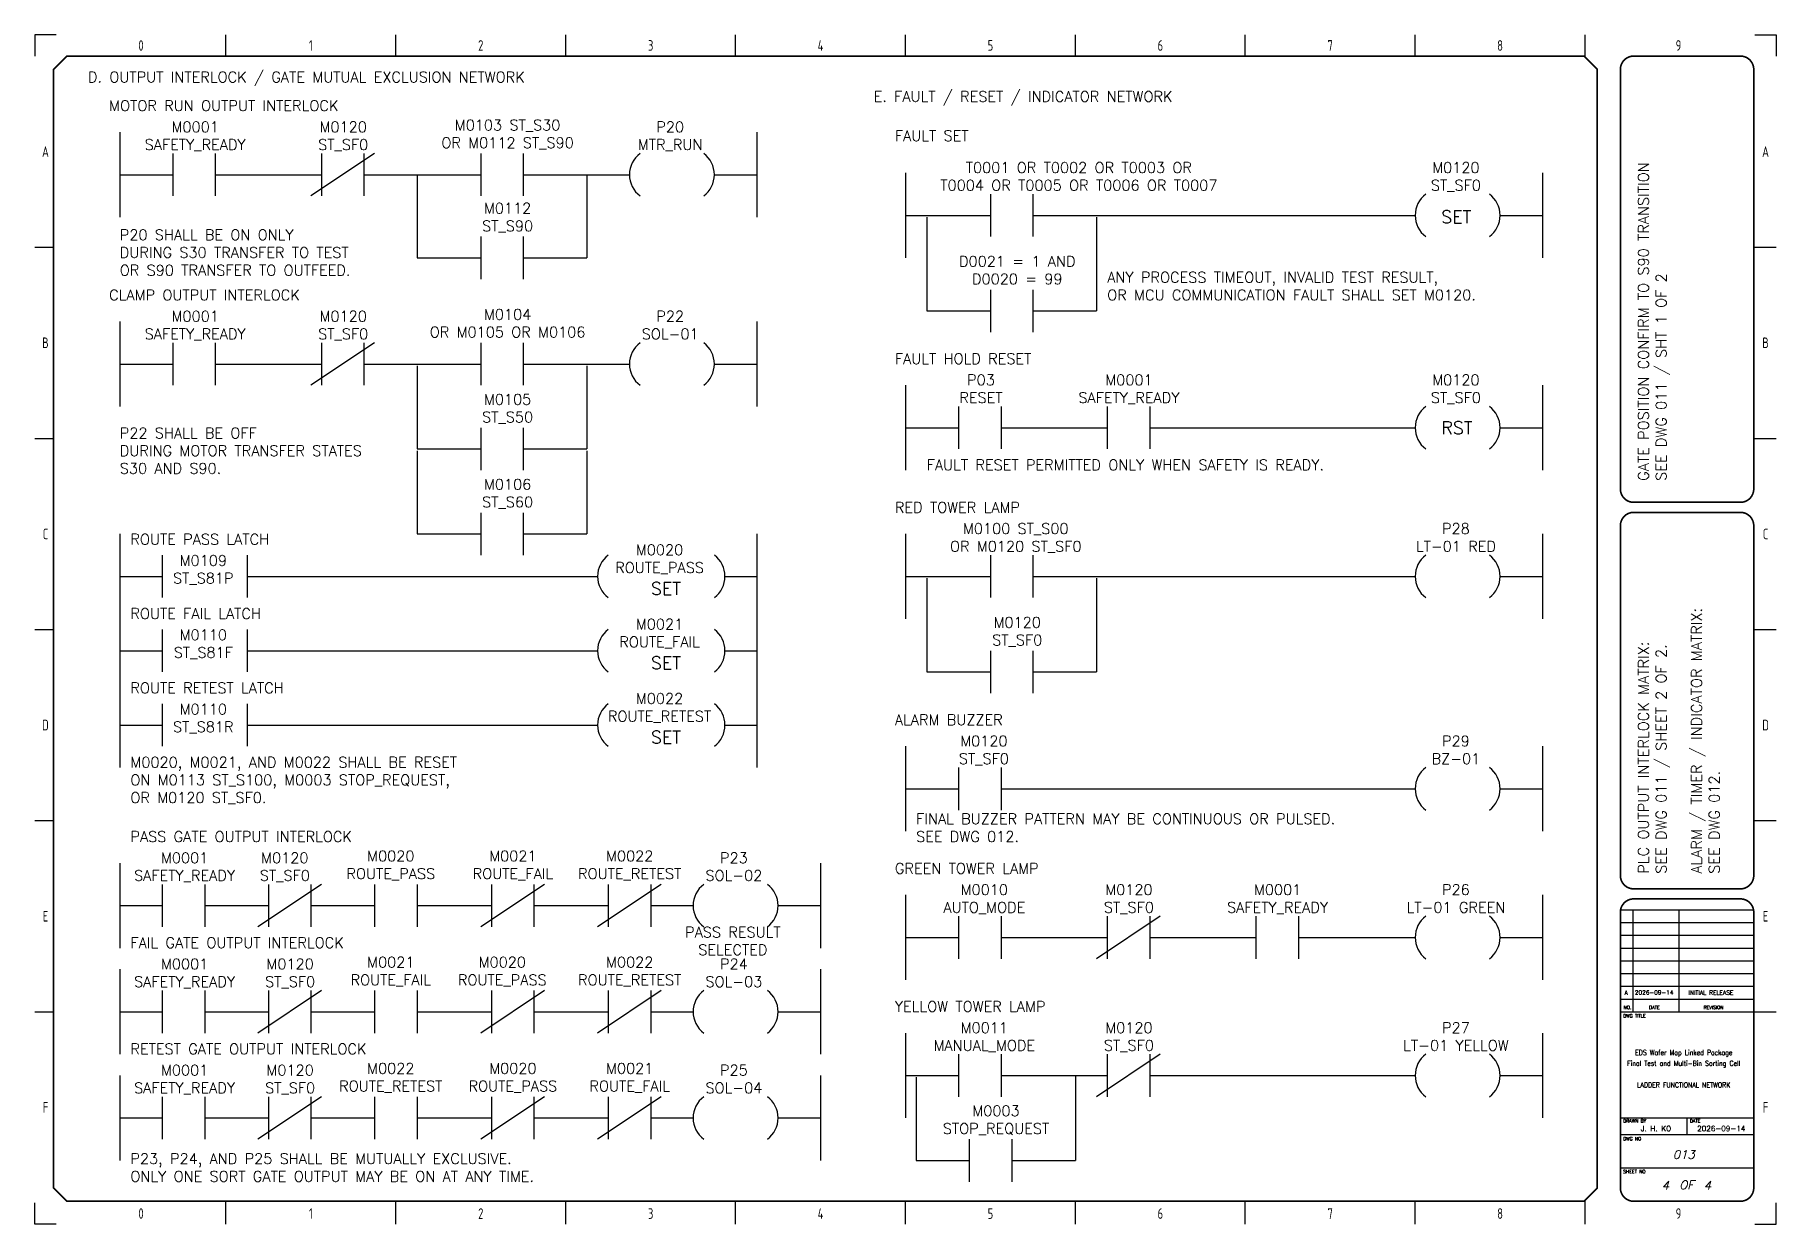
# Model space of a CAD drawing. Extents: x 5 to 415, y 5 to 285.
import ezdxf
from ezdxf.enums import TextEntityAlignment as Align

# ---------------------------------------------------------------- set-up
doc = ezdxf.new("R2010")
doc.units = 0
doc.header["$LTSCALE"] = 10
doc.linetypes.add('DASHED', pattern=[0.75, 0.5, -0.25])
for name, color, linetype, lineweight in [('CTRL-CONDITION', 3, 'Continuous', 18), ('CTRL-CROSSREF', 4, 'Continuous', 18), ('CTRL-INTERLOCK', 6, 'DASHED', 25), ('CTRL-TAG', 4, 'Continuous', 18), ('CTRL-TEXT', 9, 'Continuous', 18)]:
    doc.layers.add(name, color=color, linetype=linetype, lineweight=lineweight)
for name, color, linetype in [('CTRL-MCU', 3, 'Continuous'), ('CTRL-OUTPUT', 4, 'Continuous'), ('LADDER-ALARM', 1, 'Continuous'), ('LADDER-BLOCK', 7, 'Continuous'), ('LADDER-IO', 2, 'Continuous'), ('LADDER-STATE', 3, 'Continuous'), ('SYMS', 7, 'Continuous'), ('TEXT_TITLE', 7, 'Continuous'), ('TITLE', 7, 'Continuous'), ('Title blocks', 7, 'Continuous')]:
    doc.layers.add(name, color=color, linetype=linetype)
doc.styles.add('ISO8', font='ISO8.shx', dxfattribs={"width": 0.8})
doc.styles.add('ITALIC', font='ITALIC')
doc.styles.add('ROMANS', font='romans')

# ---------------------------------------------------------------- blocks, each defined once
blk = doc.blocks.new('Title_blocks_A3')
at = {"layer": 'TITLE'}
for p, q in [((372.89, 276.86), (372.89, 259.33)), ((378.33, 79), (409.73, 79)), ((381.28, 79), (381.28, 55)), ((392.12, 79), (392.12, 55)), ((378.33, 76), (409.73, 76)), ((378.32, 73), (409.73, 73)), ((378.32, 70), (409.73, 70)), ((378.32, 67), (409.73, 67)), ((378.32, 64), (409.73, 64)), ((378.32, 61), (409.72, 61)), ((378.32, 58), (409.72, 58)), ((378.32, 55), (409.72, 55)), ((372.89, 13.53), (372.89, 37.81)), ((378.32, 30.02), (409.72, 30.02)), ((394.02, 26.1), (394.02, 30.02)), ((378.32, 26.1), (409.72, 26.1)), ((378.32, 18.24), (409.72, 18.24))]:
    blk.add_line(p, q, dxfattribs=at)
at = {"layer": 'TITLE', "const_width": 0.392}
blk.add_lwpolyline([(372.89, 13.53), (372.89, 276.86), (369.75, 280), (12.53, 280), (9.39, 276.86), (9.39, 13.53), (12.53, 10.39), (369.75, 10.39)], close=True, dxfattribs=at)
for points in [[(381.46, 280, 0.414214), (378.32, 276.86, 0.414214)], [(409.72, 276.86, 0.414214), (406.58, 280, 0.414214)], [(378.32, 178.08, 0.414214), (381.46, 174.94, 0.414214)], [(406.58, 174.94, 0.414214), (409.72, 178.08, 0.414214)], [(381.46, 172.58, 0.414214), (378.32, 169.44, 0.414214)], [(409.72, 169.44, 0.414214), (406.58, 172.58, 0.414214)], [(378.32, 87.08, 0.414214), (381.46, 83.94, 0.414214)], [(406.58, 83.94, 0.414214), (409.72, 87.08, 0.414214)], [(381.46, 81.58, 0.414214), (378.32, 78.44, 0.414214)], [(409.72, 78.44, 0.414214), (406.58, 81.58, 0.414214)], [(378.32, 13.53, 0.414214), (381.46, 10.39, 0.414214)], [(406.58, 10.39, 0.414214), (409.72, 13.53, 0.414214)]]:
    blk.add_lwpolyline(points, format="xyb", dxfattribs=at)
for points in [[(406.58, 280), (381.46, 280)], [(378.32, 276.86), (378.32, 252.5)], [(409.72, 276.86), (409.72, 252.5)], [(378.32, 254.09), (378.32, 178.08)], [(409.72, 254.09), (409.72, 178.08)], [(381.46, 174.94), (406.58, 174.94)], [(381.46, 172.58), (406.58, 172.58)], [(381.46, 83.94), (406.58, 83.94)], [(378.32, 78.44), (378.32, 13.53)], [(381.46, 81.58), (406.58, 81.58)], [(409.72, 78.44), (409.72, 13.53)], [(381.46, 10.39), (406.58, 10.39)]]:
    blk.add_lwpolyline(points, dxfattribs=at)
at = {"layer": 'TITLE', "color": 7, "const_width": 0.392}
for points in [[(378.32, 169.44), (378.32, 87.08)], [(409.72, 169.44), (409.72, 87.08)]]:
    blk.add_lwpolyline(points, dxfattribs=at)
at = {"layer": 'Title blocks', "color": 7}
for p, q in [((50, 280), (50, 285)), ((90, 280), (90, 285)), ((130, 280), (130, 285)), ((170, 280), (170, 285)), ((250, 280), (250, 285)), ((290, 280), (290, 285)), ((330, 280), (330, 285)), ((370, 280), (370, 285)), ((5, 235), (9.39, 235)), ((410, 235), (415, 235)), ((5, 190), (9.39, 190)), ((410, 190), (415, 190)), ((5, 100), (9.39, 100)), ((410, 100), (415, 100)), ((5, 55), (9.39, 55)), ((410, 55), (415, 55)), ((50, 5), (50, 10.39)), ((90, 5), (90, 10.39)), ((130, 5), (130, 10.39)), ((170, 5), (170, 10.39)), ((250, 5), (250, 10.39)), ((290, 5), (290, 10.39)), ((330, 5), (330, 10.39)), ((370, 5), (370, 10.64))]:
    blk.add_line(p, q, dxfattribs=at)
at = {"layer": 'Title blocks', "color": 2}
for p, q in [((210, 280), (210, 285)), ((5, 145), (9.39, 145)), ((410, 145), (415, 145)), ((210, 5), (210, 10.39))]:
    blk.add_line(p, q, dxfattribs=at)
at = {"layer": 'Title blocks'}
for points in [[(10, 285), (5, 285), (5, 280)], [(410, 285), (415, 285), (415, 280)], [(10, 5), (5, 5), (5, 10)], [(410, 5), (415, 5), (415, 10)]]:
    blk.add_lwpolyline(points, dxfattribs=at)
at = {"layer": 'TITLE', "color": 1, "style": 'ROMANS'}
for s, p in [('DWG TITLE', (378.97, 53.64)), ('DRAWN BY', (378.97, 28.91)), ('DATE', (394.67, 28.91)), ('DWG NO', (378.97, 24.72)), ('SHEET NO', (378.97, 17))]:
    blk.add_text(s, height=0.785, dxfattribs=at).set_placement(p)
at = {"layer": 'TITLE', "color": 1}
for s, height, style, p in [('NO.', 0.785, 'ROMANS', (380.02, 56.04)), ('DATE', 0.785, 'ROMANS', (386.32, 56.04)), ('REVISION', 0.785, 'ROMANS', (400.23, 56.04)), ('OF', 2, 'ITALIC', (393.89, 14.25))]:
    blk.add_text(s, height=height, dxfattribs=dict(at, style=style)).set_placement(p, align=Align.MIDDLE)
at = {"layer": 'TITLE', "color": 1, "style": 'ROMANS', "width": 0.8}
for tag, p in [('TITLE#1', (393.23, 44.81)), ('TITLE#2', (393.23, 42.27)), ('TITLE#3', (393.23, 39.73)), ('TITLE#4', (393.23, 37.18))]:
    blk.add_attdef(tag, text='', height=1.2, dxfattribs=at).set_placement(p, align=Align.CENTER)
at = {"layer": 'TITLE', "color": 1}
for tag, p, height, style in [('DRAWNBY', (383.14, 26.88), 1.25, 'ROMANS'), ('DATE', (396.4, 26.88), 1.25, 'ROMANS'), ('SHTS', (397.95, 13.15), 2, 'ITALIC')]:
    blk.add_attdef(tag, p, '', height=height, dxfattribs=dict(at, style=style))
at = {"layer": 'TITLE', "color": 1, "style": 'ITALIC'}
blk.add_attdef('DWG#', text='', height=2, dxfattribs=at).set_placement((393.23, 20.38), align=Align.CENTER)
blk.add_attdef('SH#', text='', height=2, dxfattribs=at).set_placement((389.77, 13.15), align=Align.RIGHT)
at = {"layer": 'TITLE', "color": 7, "flags": 9}
blk.add_attdef('WD_TB', (381.46, 10.39), '', height=1.57, dxfattribs=at)
at = {"layer": 'Title blocks', "style": 'ISO8', "width": 0.8}
for s, p in [('0', (30, 282.5)), ('1', (70, 282.5)), ('2', (110, 282.5)), ('3', (150, 282.5)), ('4', (190, 282.5)), ('5', (230, 282.5)), ('6', (270, 282.5)), ('7', (310, 282.5)), ('8', (350, 282.5)), ('9', (392, 282.5)), ('A', (7.5, 257.5)), ('A', (412.5, 257.5)), ('B', (7.5, 212.5)), ('B', (412.5, 212.5)), ('C', (7.5, 167.5)), ('C', (412.5, 167.5)), ('D', (7.5, 122.5)), ('D', (412.5, 122.5)), ('E', (7.5, 77.5)), ('E', (412.5, 77.5)), ('F', (7.5, 32.5)), ('F', (412.5, 32.5)), ('0', (30, 7.5)), ('1', (70, 7.5)), ('2', (110, 7.5)), ('3', (150, 7.5)), ('4', (190, 7.5)), ('5', (230, 7.5)), ('6', (270, 7.5)), ('7', (310, 7.5)), ('8', (350, 7.5)), ('9', (392, 7.5))]:
    blk.add_text(s, height=2.5, dxfattribs=at).set_placement(p, align=Align.MIDDLE)

msp = doc.modelspace()

# ---------------------------------------------------------------- linework, layer by layer
at = {"layer": 'LADDER-BLOCK'}
for p, q in [((25, 262.07), (25, 242.07)), ((175, 262.07), (175, 242.07)), ((37.5, 257.07), (37.5, 247.07)), ((47.5, 257.07), (47.5, 247.07)), ((85, 257.07), (70, 247.07)), ((72.5, 257.07), (72.5, 247.07)), ((82.5, 257.07), (82.5, 247.07)), ((110, 257.07), (110, 247.07)), ((120, 257.07), (120, 247.07)), ((25, 252.07), (37.5, 252.07)), ((47.5, 252.07), (72.5, 252.07)), ((82.5, 252.07), (110, 252.07)), ((95, 252.07), (95, 232.5)), ((120, 252.07), (145, 252.07)), ((135, 252.07), (135, 232.5)), ((165, 252.07), (175, 252.07)), ((210, 252.5), (210, 232.5)), ((360, 252.5), (360, 232.5)), ((230, 247.5), (230, 237.5)), ((240, 247.5), (240, 237.5)), ((210, 242.5), (230, 242.5)), ((215, 242.07), (215, 220)), ((240, 242.5), (330, 242.5)), ((255, 242.07), (255, 220)), ((350, 242.5), (360, 242.5)), ((110, 237.5), (110, 227.5)), ((120, 237.5), (120, 227.5)), ((95, 232.5), (110, 232.5)), ((120, 232.5), (135, 232.5)), ((230, 225), (230, 215)), ((240, 225), (240, 215)), ((25, 217.5), (25, 197.5)), ((175, 217.5), (175, 197.5)), ((215, 220), (230, 220)), ((240, 220), (255, 220)), ((37.5, 212.5), (37.5, 202.5)), ((47.5, 212.5), (47.5, 202.5)), ((85, 212.5), (70, 202.5)), ((72.5, 212.5), (72.5, 202.5)), ((82.5, 212.5), (82.5, 202.5)), ((110, 212.5), (110, 202.5)), ((120, 212.5), (120, 202.5)), ((25, 207.5), (37.5, 207.5)), ((47.5, 207.5), (72.5, 207.5)), ((82.5, 207.5), (110, 207.5)), ((95, 207.07), (95, 187.5)), ((120, 207.5), (145, 207.5)), ((135, 207.07), (135, 187.5)), ((165, 207.5), (175, 207.5)), ((210, 202.5), (210, 182.5)), ((360, 202.5), (360, 182.5)), ((222.5, 197.5), (222.5, 187.5)), ((232.5, 197.5), (232.5, 187.5)), ((257.5, 197.5), (257.5, 187.5)), ((267.5, 197.5), (267.5, 187.5)), ((110, 192.5), (110, 182.5)), ((120, 192.5), (120, 182.5)), ((210, 192.5), (222.5, 192.5)), ((232.5, 192.5), (257.5, 192.5)), ((267.5, 192.5), (330, 192.5)), ((350, 192.5), (360, 192.5)), ((95, 187.5), (110, 187.5)), ((95, 187.07), (95, 167.5)), ((120, 187.5), (135, 187.5)), ((135, 187.07), (135, 167.5)), ((110, 172.5), (110, 162.5)), ((120, 172.5), (120, 162.5)), ((25, 167.5), (25, 147.5)), ((95, 167.5), (110, 167.5)), ((120, 167.5), (135, 167.5)), ((175, 167.5), (175, 147.5)), ((210, 167.5), (210, 147.5)), ((360, 167.5), (360, 147.5)), ((35, 162.5), (35, 152.5)), ((55, 162.5), (55, 152.5)), ((230, 162.5), (230, 152.5)), ((240, 162.5), (240, 152.5)), ((25, 157.5), (35, 157.5)), ((55, 157.5), (137.5, 157.5)), ((167.5, 157.5), (175, 157.5)), ((210, 157.5), (230, 157.5)), ((215, 157.07), (215, 135)), ((240, 157.5), (330, 157.5)), ((255, 157.07), (255, 135)), ((350, 157.5), (360, 157.5)), ((25, 150), (25, 130)), ((175, 150), (175, 130)), ((35, 145), (35, 135)), ((55, 145), (55, 135)), ((25, 140), (35, 140)), ((55, 140), (137.5, 140)), ((167.5, 140), (175, 140)), ((230, 140), (230, 130)), ((240, 140), (240, 130)), ((25, 132.5), (25, 112.5)), ((175, 132.5), (175, 112.5)), ((215, 135), (230, 135)), ((240, 135), (255, 135)), ((35, 127.5), (35, 117.5)), ((55, 127.5), (55, 117.5)), ((25, 122.5), (35, 122.5)), ((55, 122.5), (137.5, 122.5)), ((167.5, 122.5), (175, 122.5)), ((210, 117.5), (210, 97.5)), ((360, 117.5), (360, 97.5)), ((222.5, 112.5), (222.5, 102.5)), ((232.5, 112.5), (232.5, 102.5)), ((210, 107.5), (222.5, 107.5)), ((232.5, 107.5), (330, 107.5)), ((350, 107.5), (360, 107.5)), ((25, 90), (25, 70)), ((190, 90), (190, 70)), ((35, 85), (35, 75)), ((45, 85), (45, 75)), ((72.5, 85), (57.5, 75)), ((60, 85), (60, 75)), ((70, 85), (70, 75)), ((85, 85), (85, 75)), ((95, 85), (95, 75)), ((125, 85), (110, 75)), ((112.5, 85), (112.5, 75)), ((122.5, 85), (122.5, 75)), ((152.5, 85), (137.5, 75)), ((140, 85), (140, 75)), ((150, 85), (150, 75)), ((210, 82.5), (210, 62.5)), ((360, 82.5), (360, 62.5)), ((25, 80), (35, 80)), ((45, 80), (60, 80)), ((70, 80), (85, 80)), ((95, 80), (112.5, 80)), ((122.5, 80), (140, 80)), ((150, 80), (160, 80)), ((180, 80), (190, 80)), ((222.5, 77.5), (222.5, 67.5)), ((232.5, 77.5), (232.5, 67.5)), ((270, 77.5), (255, 67.5)), ((257.5, 77.5), (257.5, 67.5)), ((267.5, 77.5), (267.5, 67.5)), ((292.5, 77.5), (292.5, 67.5)), ((302.5, 77.5), (302.5, 67.5)), ((210, 72.5), (222.5, 72.5)), ((232.5, 72.5), (257.5, 72.5)), ((267.5, 72.5), (292.5, 72.5)), ((302.5, 72.5), (330, 72.5)), ((350, 72.5), (360, 72.5)), ((25, 65), (25, 45)), ((190, 65), (190, 45)), ((35, 60), (35, 50)), ((45, 60), (45, 50)), ((72.5, 60), (57.5, 50)), ((60, 60), (60, 50)), ((70, 60), (70, 50)), ((85, 60), (85, 50)), ((95, 60), (95, 50)), ((125, 60), (110, 50)), ((112.5, 60), (112.5, 50)), ((122.5, 60), (122.5, 50)), ((152.5, 60), (137.5, 50)), ((140, 60), (140, 50)), ((150, 60), (150, 50)), ((25, 55), (35, 55)), ((45, 55), (60, 55)), ((70, 55), (85, 55)), ((95, 55), (112.5, 55)), ((122.5, 55), (140, 55)), ((150, 55), (160, 55)), ((180, 55), (190, 55)), ((210, 50), (210, 30)), ((360, 50), (360, 30)), ((222.5, 45), (222.5, 35)), ((232.5, 45), (232.5, 35)), ((270, 45), (255, 35)), ((257.5, 45), (257.5, 35)), ((267.5, 45), (267.5, 35)), ((25, 40), (25, 20)), ((190, 40), (190, 20)), ((210, 40), (222.5, 40)), ((212.5, 39.57), (212.5, 20)), ((232.5, 40), (257.5, 40)), ((250, 40), (250, 20)), ((267.5, 40), (330, 40)), ((350, 40), (360, 40)), ((35, 35), (35, 25)), ((45, 35), (45, 25)), ((72.5, 35), (57.5, 25)), ((60, 35), (60, 25)), ((70, 35), (70, 25)), ((85, 35), (85, 25)), ((95, 35), (95, 25)), ((125, 35), (110, 25)), ((112.5, 35), (112.5, 25)), ((122.5, 35), (122.5, 25)), ((152.5, 35), (137.5, 25)), ((140, 35), (140, 25)), ((150, 35), (150, 25)), ((25, 30), (35, 30)), ((45, 30), (60, 30)), ((70, 30), (85, 30)), ((95, 30), (112.5, 30)), ((122.5, 30), (140, 30)), ((150, 30), (160, 30)), ((180, 30), (190, 30)), ((225, 25), (225, 15)), ((235, 25), (235, 15)), ((212.5, 20), (225, 20)), ((235, 20), (250, 20))]:
    msp.add_line(p, q, dxfattribs=at)
for centre, start, end in [((151.25, 252.07), 126.8699, 233.1301), ((158.75, 252.07), 306.8699, 53.1301), ((336.25, 242.5), 126.8699, 233.1301), ((343.75, 242.5), 306.8699, 53.1301), ((151.25, 207.5), 126.8699, 233.1301), ((158.75, 207.5), 306.8699, 53.1301), ((336.25, 192.5), 126.8699, 233.1301), ((343.75, 192.5), 306.8699, 53.1301), ((143.75, 157.5), 126.8699, 233.1301), ((161.25, 157.5), 306.8699, 53.1301), ((336.25, 157.5), 126.8699, 233.1301), ((343.75, 157.5), 306.8699, 53.1301), ((143.75, 140), 126.8699, 233.1301), ((161.25, 140), 306.8699, 53.1301), ((143.75, 122.5), 126.8699, 233.1301), ((161.25, 122.5), 306.8699, 53.1301), ((336.25, 107.5), 126.8699, 233.1301), ((343.75, 107.5), 306.8699, 53.1301), ((166.25, 80), 126.8699, 233.1301), ((173.75, 80), 306.8699, 53.1301), ((336.25, 72.5), 126.8699, 233.1301), ((343.75, 72.5), 306.8699, 53.1301), ((166.25, 55), 126.8699, 233.1301), ((173.75, 55), 306.8699, 53.1301), ((336.25, 40), 126.8699, 233.1301), ((343.75, 40), 306.8699, 53.1301), ((166.25, 30), 126.8699, 233.1301), ((173.75, 30), 306.8699, 53.1301)]:
    msp.add_arc(centre, 6.25, start, end, dxfattribs=at)

# ---------------------------------------------------------------- block references
at = {"layer": 'SYMS'}
msp.add_blockref('Title_blocks_A3', (0, 0), dxfattribs=at).add_auto_attribs({'TITLE#1': 'EDS Wafer Map Linked Package', 'DATE': '2026-09-14', 'DRAWNBY': 'J. H. KO', 'SH#': '4', 'TITLE#2': 'Final Test and Multi-Bin Sorting Cell', 'TITLE#4': 'LADDER FUNCTIONAL NETWORK', 'DWG#': '013', 'SHTS': '4'})

# ---------------------------------------------------------------- texts
at = {"layer": 'CTRL-CONDITION', "char_height": 2.5, "attachment_point": 1}
for s, insert, width in [('{\\Fromans|c0;P20 SHALL BE ON ONLY\\Fromans|c129;\\P\\Fromans|c0;DURING S30 TRANSFER TO TEST\\POR S90 TRANSFER TO OUTFEED.}', (25, 239.17), 123.375), ('{\\Fromans|c0;P22 SHALL BE OFF\\Fromans|c129;\\P\\Fromans|c0;DURING MOTOR TRANSFER STATES\\Fromans|c129;\\P\\Fromans|c0;S30 AND S90.}', (25, 192.5), 147.875), ('{\\Fromans|c0;FAULT RESET PERMITTED ONLY WHEN SAFETY IS READY.}', (215, 185), 122.5), ('{\\Fromans|c0;FINAL BUZZER PATTERN MAY BE CONTINUOUS OR PULSED.\\PSEE DWG 012.}', (212.5, 101.67), 124.25), ('\\pxqc;{\\Fromans|c0;PASS RESULT\\Fromans|c129;\\P\\Fromans|c0;SELECTED}', (155, 75), 28.7072)]:
    msp.add_mtext(s, dxfattribs=dict(at, insert=insert, width=width))
at = {"layer": 'CTRL-CROSSREF', "insert": (382.5, 180), "char_height": 2.5, "width": 96.6875, "attachment_point": 1, "rotation": 90}
msp.add_mtext('{\\Fromans|c0;GATE POSITION CONFIRM TO S90 TRANSITION\\PSEE DWG 011 / SHT 1 OF 2}', dxfattribs=at)
at = {"layer": 'CTRL-CROSSREF', "char_height": 2.5, "attachment_point": 1, "rotation": 90, "style": 'ROMANS'}
for s, insert, width in [('ALARM / TIMER / INDICATOR MATRIX:\\PSEE DWG 012.', (395, 87.5), 80.5), ('PLC OUTPUT INTERLOCK MATRIX:\\PSEE DWG 011 / SHEET 2 OF 2.', (382.5, 87.5), 69.125)]:
    msp.add_mtext(s, dxfattribs=dict(at, insert=insert, width=width))
at = {"layer": 'CTRL-INTERLOCK', "insert": (27.5, 21.67), "char_height": 2.5, "width": 122.5, "attachment_point": 1}
msp.add_mtext('{\\Fromans|c0;P23, P24, AND P25 SHALL BE MUTUALLY EXCLUSIVE.\\PONLY ONE SORT GATE OUTPUT MAY BE ON AT ANY TIME.}', dxfattribs=at)
at = {"layer": 'CTRL-MCU', "insert": (215, 232.93), "char_height": 2.5, "width": 42.6252, "attachment_point": 1}
msp.add_mtext('\\pxqc;{\\Fromans|c129;D0021 = 1 AND\\PD0020 = 99}', dxfattribs=at)
at = {"layer": 'CTRL-OUTPUT', "char_height": 2.5, "attachment_point": 1}
for s, insert, width in [('\\pxqc;{\\Fromans|c129;P20\\PMTR_RUN}', (132.5, 264.57), 44.1875), ('\\pxqc;{\\Fromans|c129;P22\\PSOL-01}', (132.5, 220), 44.1875), ('\\pxqc;{\\Fromans|c129;P28\\PLT-01 RED}', (317.5, 170), 44.1875), ('\\pxqc;{\\Fromans|c129;P29\\PBZ-01}', (317.5, 120), 44.1875), ('\\pxqc;{\\Fromans|c129;P23\\PSOL-02}', (155, 92.5), 29.1875), ('\\pxqc;{\\Fromans|c129;P26\\PLT-01 GREEN}', (317.5, 85), 44.1875), ('\\pxqc;{\\Fromans|c129;P24\\PSOL-03}', (155, 67.5), 29.1875), ('\\pxqc;{\\Fromans|c129;P27\\PLT-01 YELLOW}', (317.5, 52.5), 44.1875), ('\\pxqc;{\\Fromans|c129;P25\\PSOL-04}', (155, 42.5), 29.1875)]:
    msp.add_mtext(s, dxfattribs=dict(at, insert=insert, width=width))
at = {"layer": 'CTRL-TAG', "insert": (210, 255), "char_height": 2.5, "attachment_point": 1}
msp.add_mtext_dynamic_manual_height_columns('\\pxqc;{\\Fromans|c129;T0001 OR T0002 OR T0003 OR\\PT0004 OR T0005 OR T0006 OR T0007}', width=81.6314, gutter_width=12.5, heights=[8.36], dxfattribs=at)
at = {"layer": 'CTRL-TEXT', "char_height": 2.5, "attachment_point": 1, "style": 'ROMANS'}
for s, insert, width in [('D. OUTPUT INTERLOCK / GATE MUTUAL EXCLUSION NETWORK', (17.5, 276.31), 128.8459), ('E. FAULT / RESET / INDICATOR NETWORK', (202.5, 271.73), 128.8459), ('MOTOR RUN OUTPUT INTERLOCK', (22.5, 269.57), 112.875), ('FAULT SET', (207.5, 262.5), 112.875), ('CLAMP OUTPUT INTERLOCK', (22.5, 225), 112.875), ('FAULT HOLD RESET', (207.5, 210), 112.875), ('RED TOWER LAMP', (207.5, 175), 112.875), ('ROUTE PASS LATCH', (27.5, 167.5), 112.875), ('ROUTE FAIL LATCH', (27.5, 150), 112.875), ('ROUTE RETEST LATCH', (27.5, 132.5), 112.875), ('ALARM BUZZER', (207.5, 125), 112.875), ('PASS GATE OUTPUT INTERLOCK', (27.5, 97.5), 112.875), ('GREEN TOWER LAMP', (207.5, 90), 112.875), ('FAIL GATE OUTPUT INTERLOCK', (27.5, 72.5), 112.875), ('YELLOW TOWER LAMP', (207.5, 57.5), 112.875), ('RETEST GATE OUTPUT INTERLOCK', (27.5, 47.5), 112.875)]:
    msp.add_mtext(s, dxfattribs=dict(at, insert=insert, width=width))
at = {"layer": 'LADDER-ALARM', "insert": (257.5, 229.17), "char_height": 2.5, "width": 106.75, "attachment_point": 1}
msp.add_mtext('{\\Fromans|c0;ANY PROCESS TIMEOUT, INVALID TEST RESULT,\\POR MCU COMMUNICATION FAULT SHALL SET M0120.}', dxfattribs=at)
at = {"layer": 'LADDER-BLOCK', "char_height": 3, "attachment_point": 1}
for s, insert in [('{\\Fromans|c129;SET}', (336.14, 243.64)), ('{\\Fromans|c129;RST}', (336.18, 193.99)), ('{\\Fromans|c129;SET}', (150.07, 156.14)), ('{\\Fromans|c129;SET}', (150.07, 138.64)), ('{\\Fromans|c129;SET}', (150.07, 121.14))]:
    msp.add_mtext_dynamic_manual_height_columns(s, width=10, gutter_width=12.5, heights=[0], dxfattribs=dict(at, insert=insert))
at = {"layer": 'LADDER-IO', "insert": (210, 205), "char_height": 2.5, "attachment_point": 1}
msp.add_mtext_dynamic_manual_height_columns('\\pxqc;{\\Fromans|c129;P03\\PRESET}', width=35.5269, gutter_width=12.5, heights=[7.55], dxfattribs=at)
at = {"layer": 'LADDER-STATE', "char_height": 2.5, "attachment_point": 1}
for s, width, heights, insert in [('\\pxqc;{\\Fromans|c129;M0001\\PSAFETY_READY}', 35.5269, [7.55], (25, 264.57)), ('\\pxqc;{\\Fromans|c129;M0001\\PSAFETY_READY}', 35.5269, [7.55], (25, 220)), ('\\pxqc;{\\Fromans|c129;M0100 ST_S00\\POR M0120 ST_SF0}', 36.9189, [7.55], (217.5, 170)), ('\\pxqc;{\\Fromans|c129;M0109\\PST_S81P}', 36.9189, [7.55], (26.21, 162.5)), ('\\pxqc;{\\Fromans|c129;M0110\\PST_S81F}', 36.9189, [7.55], (26.21, 145)), ('\\pxqc;{\\Fromans|c129;M0110\\PST_S81R}', 36.9189, [7.55], (26.21, 127.5)), ('\\pxqc;{\\Fromans|c129;M0120\\PST_SF0}', 36.9189, [7.55], (210, 120)), ('\\pxqc;{\\Fromans|c129;M0001\\PSAFETY_READY}', 35.5269, [7.55], (22.5, 92.5)), ('\\pxqc;{\\Fromans|c129;M0010\\PAUTO_MODE}', 37.1215, [7.96], (210, 85)), ('\\pxqc;{\\Fromans|c129;M0001\\PSAFETY_READY}', 35.5269, [7.55], (22.5, 67.5)), ('\\pxqc;{\\Fromans|c129;M0011\\PMANUAL_MODE}', 37.1215, [7.96], (210, 52.5)), ('\\pxqc;{\\Fromans|c129;M0001\\PSAFETY_READY}', 35.5269, [7.55], (22.5, 42.5))]:
    msp.add_mtext_dynamic_manual_height_columns(s, width=width, gutter_width=12.5, heights=heights, dxfattribs=dict(at, insert=insert))
for s, insert, width in [('\\pxqc;{\\Fromans|c129;M0120\\PST_SF0}', (62.5, 264.57), 30.2198), ('\\pxqc;{\\Fromans|c129;M0103 ST_S30\\POR M0112 ST_S90}', (95, 265), 42.6252), ('\\pxqc;{\\Fromans|c129;M0120\\PST_SF0}', (317.5, 255), 44.1875), ('\\pxqc;{\\Fromans|c129;M0112\\PST_S90}', (95, 245.43), 42.6252), ('\\pxqc;{\\Fromans|c129;M0120\\PST_SF0}', (62.5, 220), 30.2198), ('\\pxqc;{\\Fromans|c129;M0104\\POR M0105 OR M0106}', (95, 220.43), 42.6252), ('\\pxqc;{\\Fromans|c129;M0001\\PSAFETY_READY}', (247.5, 205), 30.2198), ('\\pxqc;{\\Fromans|c129;M0120\\PST_SF0}', (317.5, 205), 44.1875), ('\\pxqc;{\\Fromans|c129;M0105\\PST_S50}', (95, 200.43), 42.6252), ('\\pxqc;{\\Fromans|c129;M0106\\PST_S60}', (95, 180.43), 42.6252), ('\\pxqc;{\\Fromans|c129;M0020\\PROUTE_PASS}', (130, 165), 44.1875), ('\\pxqc;{\\Fromans|c129;M0120\\PST_SF0}', (215, 147.93), 42.6252), ('\\pxqc;{\\Fromans|c129;M0021\\PROUTE_FAIL}', (130, 147.5), 44.1875), ('\\pxqc;{\\Fromans|c129;M0022\\PROUTE_RETEST}', (130, 130), 44.1875), ('{\\Fromans|c0;M0020, M0021, AND M0022 SHALL BE RESET\\PON M0113 ST_S100, M0003 STOP_REQUEST,\\POR M0120 ST_SF0.}', (27.5, 115), 92.3125), ('\\pxqc;{\\Fromans|c129;M0120\\PST_SF0}', (50, 92.5), 27.7198), ('\\pxqc;{\\Fromans|c129;M0020\\PROUTE_PASS}', (75, 92.93), 27.6252), ('\\pxqc;{\\Fromans|c129;M0021\\PROUTE_FAIL}', (102.5, 92.93), 30.1252), ('\\pxqc;{\\Fromans|c129;M0022\\PROUTE_RETEST}', (130, 92.93), 30.1252), ('\\pxqc;{\\Fromans|c129;M0120\\PST_SF0}', (247.5, 85), 30.2198), ('\\pxqc;{\\Fromans|c129;M0001\\PSAFETY_READY}', (282.5, 85), 30.2198), ('\\pxqc;{\\Fromans|c129;M0120\\PST_SF0}', (50, 67.5), 30.2198), ('\\pxqc;{\\Fromans|c129;M0021\\PROUTE_FAIL}', (75, 67.93), 27.6252), ('\\pxqc;{\\Fromans|c129;M0020\\PROUTE_PASS}', (100, 67.93), 30.1252), ('\\pxqc;{\\Fromans|c129;M0022\\PROUTE_RETEST}', (130, 67.93), 30.1252), ('\\pxqc;{\\Fromans|c129;M0120\\PST_SF0}', (247.5, 52.5), 30.2198), ('\\pxqc;{\\Fromans|c129;M0120\\PST_SF0}', (50, 42.5), 30.2198), ('\\pxqc;{\\Fromans|c129;M0022\\PROUTE_RETEST}', (75, 42.93), 27.6252), ('\\pxqc;{\\Fromans|c129;M0020\\PROUTE_PASS}', (102.5, 42.93), 30.1252), ('\\pxqc;{\\Fromans|c129;M0021\\PROUTE_FAIL}', (130, 42.93), 30.1252), ('\\pxqc;{\\Fromans|c129;M0003\\PSTOP_REQUEST}', (210, 32.93), 42.6252)]:
    msp.add_mtext(s, dxfattribs=dict(at, insert=insert, width=width))
at = {"layer": 'TEXT_TITLE', "char_height": 1, "attachment_point": 1}
for s, width, heights, insert in [('{\\Fromans|c0;A}', 0.7655, [0], (379.3, 59.99)), ('{\\Fromans|c129;2026-09-14}', 0.7655, [0], (381.73, 60.05)), ('{\\Fromans|c129;INITIAL RELEASE}', 12.6659, [1.71], (394.38, 60.03))]:
    msp.add_mtext_dynamic_manual_height_columns(s, width=width, gutter_width=12.5, heights=heights, dxfattribs=dict(at, insert=insert))

doc.saveas('drawing.dxf')
